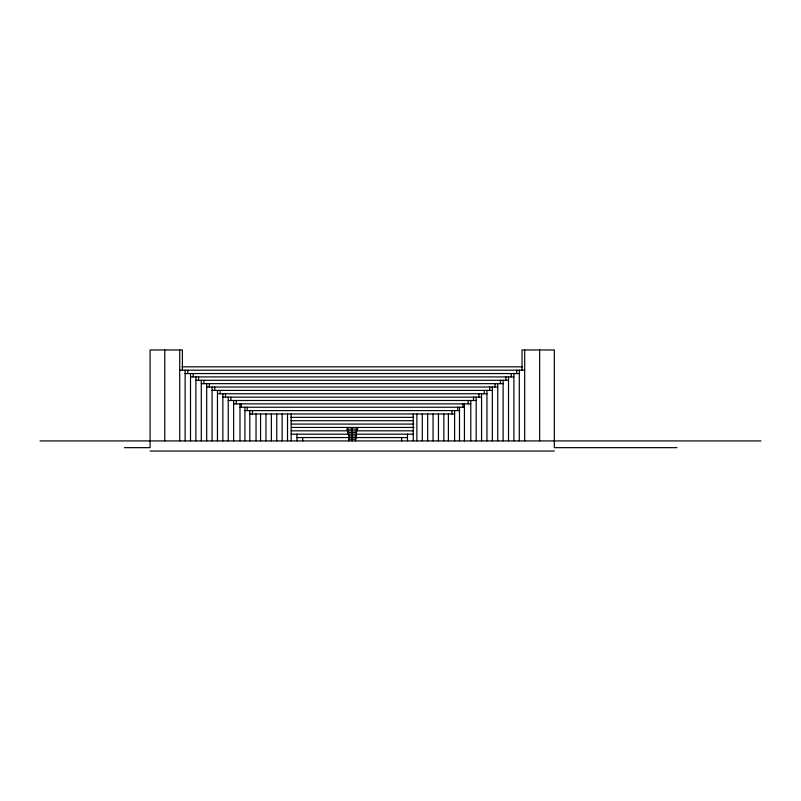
<?xml version="1.0" encoding="UTF-8"?>
<svg xmlns="http://www.w3.org/2000/svg" width="801" height="801" viewBox="0 0 801 801"><rect width="100%" height="100%" fill="white"/><g stroke="black" fill="none" stroke-linecap="round" stroke-linejoin="round"><path stroke-width="1.2" d="M182.107 366.818L522.362 366.818M179.724 370.182L524.685 370.182M185.121 373.546L519.288 373.546M190.508 376.921L513.902 376.921M195.895 380.285L508.515 380.285M201.291 383.659L503.118 383.659M206.678 387.023L497.731 387.023M212.065 390.397L492.345 390.397M217.461 393.762L486.948 393.762M222.848 397.136L481.561 397.136M228.235 400.5L476.174 400.5M233.622 403.864L470.778 403.864M239.99 407.238L464.42 407.238M244.505 410.603L459.494 410.603M249.792 413.977L454.608 413.977M290.753 417.341L413.656 417.341M290.973 420.715L413.436 420.715M291.224 424.079L414.047 424.079M291.524 427.454L414.047 427.454M346.773 429.136L357.636 429.136L357.636 427.454M291.163 430.818L413.246 430.818M347.814 432.5L356.595 432.5L356.595 430.818M291.163 434.182L413.246 434.182M348.515 435.874L356.245 435.874M296.951 437.556L407.459 437.556M348.866 439.238L355.894 439.238L355.894 437.556M40.05 440.92L760.95 440.92M124.535 447.659L150.087 447.659L150.087 349.967L182.388 349.967L182.388 370.182M677.005 447.659L554.322 447.659L554.322 349.967L522.022 349.967L522.022 370.182M150.087 451.033L554.322 451.033M539.634 349.967L539.634 440.92M524.685 349.967L524.685 440.92M519.288 370.182L519.288 440.92M516.635 370.182L516.635 373.546M513.902 373.546L513.902 440.92M511.238 373.546L511.238 376.921M508.515 376.921L508.515 440.92M505.852 376.921L505.852 380.285M503.118 380.285L503.118 440.92M500.465 380.285L500.465 383.659M497.731 383.659L497.731 440.92M495.068 383.659L495.068 387.023M492.345 387.023L492.345 440.92M489.681 387.023L489.681 390.397M486.948 390.397L486.948 440.92M484.295 390.397L484.295 393.762M481.561 393.762L481.561 440.92M478.898 393.762L478.898 397.136M476.174 397.136L476.174 440.92M473.511 397.136L473.511 400.5M470.778 400.5L470.778 440.92M468.124 400.5L468.124 403.864M464.42 403.864L464.42 440.92M462.968 403.864L462.968 407.238M459.494 407.238L459.494 440.92M457.711 407.238L457.711 410.603M454.608 410.603L454.608 440.92M451.954 410.603L451.954 413.977M448.39 413.977L448.39 440.92M443.834 413.977L443.834 440.92M438.447 413.977L438.447 440.92M433.051 413.977L433.051 440.92M427.664 413.977L427.664 440.92M422.277 413.977L422.277 440.92M416.88 413.977L416.88 440.92M413.246 413.977L413.246 440.92M407.459 434.182L407.459 440.92M401.671 437.556L401.671 440.92M356.936 427.454L356.936 430.818M356.245 430.818L356.245 437.556M355.544 437.556L355.544 440.92M352.2 427.454L352.2 440.92M348.866 434.182L348.866 440.92M348.165 430.818L348.165 434.182M347.474 427.454L347.474 430.818M302.738 437.556L302.738 440.92M296.951 434.182L296.951 440.92M291.163 413.977L291.163 440.92M287.529 413.977L287.529 440.92M282.132 413.977L282.132 440.92M276.745 413.977L276.745 440.92M271.359 413.977L271.359 440.92M265.962 413.977L265.962 440.92M260.575 413.977L260.575 440.92M256.02 413.977L256.02 440.92M252.455 410.603L252.455 413.977M249.792 410.603L249.792 440.92M247.239 407.238L247.239 410.603M244.916 407.238L244.916 440.92M241.441 403.864L241.441 407.238M239.99 403.864L239.99 440.92M236.285 400.5L236.285 403.864M233.622 400.5L233.622 440.92M230.898 397.136L230.898 400.5M228.235 397.136L228.235 440.92M225.512 393.762L225.512 397.136M222.848 393.762L222.848 440.92M220.115 390.397L220.115 393.762M217.461 390.397L217.461 440.92M214.728 387.023L214.728 390.397M212.065 387.023L212.065 440.92M209.341 383.659L209.341 387.023M206.678 383.659L206.678 440.92M203.945 380.285L203.945 383.659M201.291 380.285L201.291 440.92M198.558 376.921L198.558 380.285M195.895 376.921L195.895 440.92M193.171 373.546L193.171 376.921M190.508 373.546L190.508 440.92M187.774 370.182L187.774 373.546M185.121 370.182L185.121 440.92M179.724 349.967L179.724 440.92M164.776 349.967L164.776 440.92"/></g></svg>
